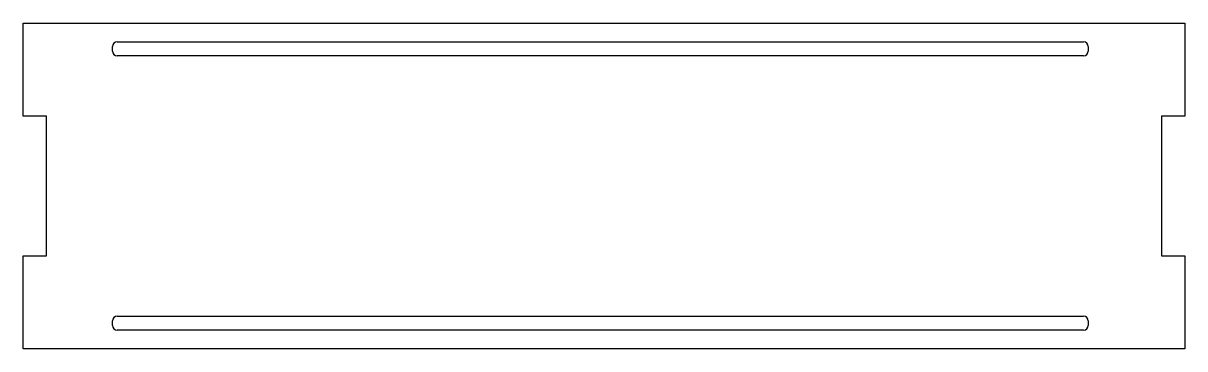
# Model space of a CAD drawing. Header units: millimetres. Extents: x 0 to 250, y 0 to 70.
import ezdxf

# ---------------------------------------------------------------- set-up
doc = ezdxf.new("R2010")
doc.units = ezdxf.units.MM

msp = doc.modelspace()

# ---------------------------------------------------------------- linework, layer by layer
at = {"color": 7, "linetype": 'Continuous', "lineweight": 25}
for p, q in [((0, 50), (0, 70)), ((0, 70), (250, 70)), ((250, 70), (250, 50)), ((19.22, 64), (19.22, 65)), ((20.22, 66), (228.22, 66)), ((229.22, 65), (229.22, 64)), ((228.22, 63), (20.22, 63)), ((5, 50), (0, 50)), ((5, 20), (5, 50)), ((250, 50), (245, 50)), ((245, 50), (245, 20)), ((0, 20), (5, 20)), ((0, 0), (0, 20)), ((245, 20), (250, 20)), ((250, 20), (250, 0)), ((19.22, 5), (19.22, 6)), ((20.22, 7), (228.22, 7)), ((229.22, 6), (229.22, 5)), ((228.22, 4), (20.22, 4)), ((250, 0), (0, 0))]:
    msp.add_line(p, q, dxfattribs=at)
for centre, start, end in [((20.22, 65), 90, 180), ((228.22, 65), 0, 90), ((20.22, 64), 180, 270), ((228.22, 64), 270, 0), ((20.22, 6), 90, 180), ((20.22, 5), 180, 270), ((228.22, 6), 0, 90), ((228.22, 5), 270, 0)]:
    msp.add_arc(centre, 1, start, end, dxfattribs=at)

doc.saveas('drawing.dxf')
